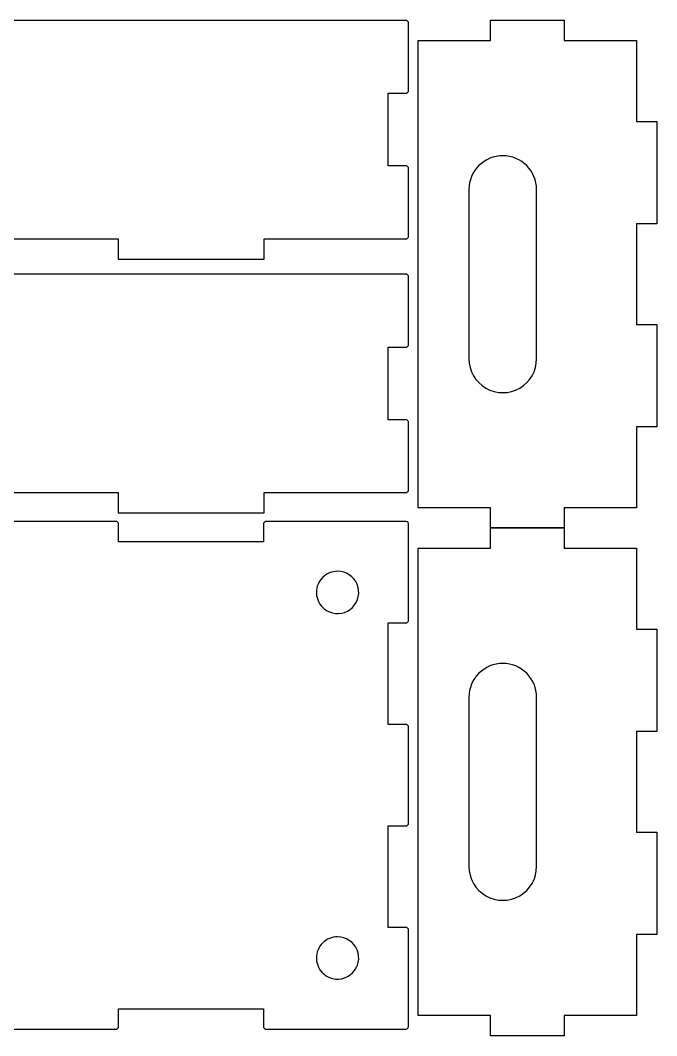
# Model space of a CAD drawing. Header units: millimetres. Extents: x 1 to 753, y -15 to 600.
# Drawn here: x 377 to 753, y 0 to 600 of the extents above; entities that cross this region are included whole.
import ezdxf

# ---------------------------------------------------------------- set-up
doc = ezdxf.new("R2010")
doc.units = ezdxf.units.MM
doc.layers.add('vector-cut', color=5, linetype='Continuous', true_color=0x0000ff)

msp = doc.modelspace()

# ---------------------------------------------------------------- linework, layer by layer
at = {"layer": 'vector-cut'}
for points in [[(349.55, 471), (434.66, 471), (434.66, 459), (520.98, 459), (520.98, 471), (605.39, 471), (606.39, 472), (606.39, 513), (605.39, 514), (594.39, 514), (594.39, 557), (605.39, 557), (606.39, 558), (606.39, 599), (605.39, 600), (7.4, 600)], [(349.55, 321), (434.66, 321), (434.66, 309), (520.98, 309), (520.98, 321), (605.39, 321), (606.39, 322), (606.39, 363), (605.39, 364), (594.39, 364), (594.39, 407), (605.39, 407), (606.39, 408), (606.39, 449), (605.39, 450), (7.4, 450)], [(350.25, 4.01), (433.97, 4.01), (434.96, 5.01), (434.96, 16.01), (520.68, 16.01), (520.68, 5.01), (521.68, 4.01), (604.98, 4.01), (605.68, 4.3), (606.1, 4.72), (606.39, 5.42), (606.39, 63.01), (605.39, 64.01), (594.39, 64.01), (594.39, 124.01), (605.39, 124.01), (606.39, 125.01), (606.39, 183.01), (605.39, 184.01), (594.39, 184.01), (594.39, 244.01), (605.39, 244.01), (606.39, 245.01), (606.39, 302.59), (606.1, 303.3), (605.68, 303.71), (604.98, 304), (521.68, 304), (520.68, 303), (520.68, 292), (434.96, 292), (434.96, 303), (433.97, 304), (350.25, 304)]]:
    msp.add_lwpolyline(points, dxfattribs=at)
for points in [[(741.06, 588.07), (741.06, 540.37), (753.06, 540.37), (753.06, 479.77), (741.06, 479.77), (741.06, 420.37), (753.06, 420.37), (753.06, 359.77), (741.06, 359.77), (741.06, 312.08), (698.36, 312.08), (698.36, 300.08), (654.76, 300.08), (654.76, 312.08), (612.06, 312.08), (612.06, 588.07), (654.76, 588.07), (654.76, 600.07), (698.36, 600.07), (698.36, 588.07)], [(654.76, 300.08), (698.36, 300.08), (698.36, 288.08), (741.06, 288.08), (741.06, 240.38), (753.06, 240.38), (753.06, 179.78), (741.06, 179.78), (741.06, 120.38), (753.06, 120.38), (753.06, 59.78), (741.06, 59.78), (741.06, 12.08), (698.36, 12.08), (698.36, 0.08), (654.76, 0.08), (654.76, 12.08), (612.06, 12.08), (612.06, 288.08), (654.76, 288.08)]]:
    msp.add_lwpolyline(points, close=True, dxfattribs=at)
for points in [[(662.06, 520.07, 0.414215), (642.06, 500.07), (642.06, 400.07, 1.000003), (682.06, 400.07), (682.06, 500.07, 0.414211)], [(551.89, 262.01, 2.414231), (564.39, 274.51, 0.414214)], [(662.06, 220.08, 0.414217), (642.06, 200.08), (642.06, 100.08, 1.000014), (682.06, 100.08), (682.06, 200.08, 0.414219)], [(551.89, 46.01, 2.414231), (564.39, 58.51, 0.414214)]]:
    msp.add_lwpolyline(points, format="xyb", close=True, dxfattribs=at)

doc.saveas('drawing.dxf')
